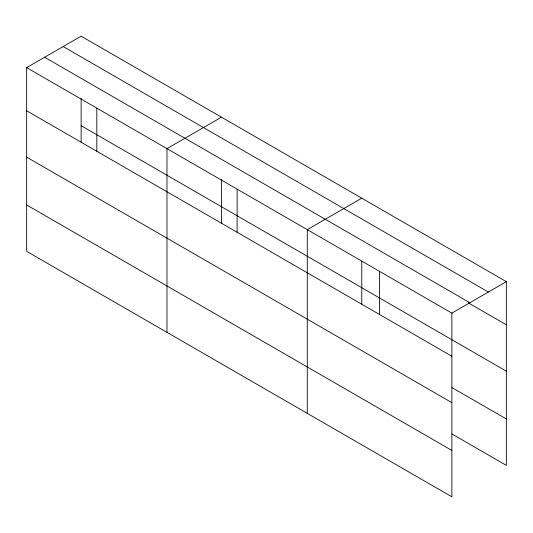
<?xml version="1.0" encoding="UTF-8"?>
<svg xmlns="http://www.w3.org/2000/svg" width="533" height="533" viewBox="0 0 533 533"><rect width="100%" height="100%" fill="white"/><g stroke="black" fill="none" stroke-linecap="round" stroke-linejoin="round"><path stroke-width="0.8" d="M81.136 142.171L81.136 98.352M26.65 67.624L451.864 313.118L451.864 496.829L26.65 251.336L26.65 67.624L81.136 36.171L506.35 281.664L506.35 465.376L451.957 433.969M221.462 117.18L166.969 148.64L166.969 332.352M361.78 198.196L307.288 229.65L307.288 413.361M451.864 313.118L506.35 281.664M63.16 46.551L488.368 292.044M44.632 57.244L469.84 302.737M468.42 302.891L506.35 324.797M81.136 125.688L506.35 371.188M26.65 110.757L451.864 356.251M451.957 387.578L506.35 418.985M26.65 157.148L451.864 402.642M26.65 204.945L451.864 450.438M379.576 271.384L379.576 314.517M361.78 261.21L361.78 304.196M237.132 189.148L237.132 232.275M221.462 179.368L221.462 223.187M96.813 108.132L96.813 151.265"/></g></svg>
